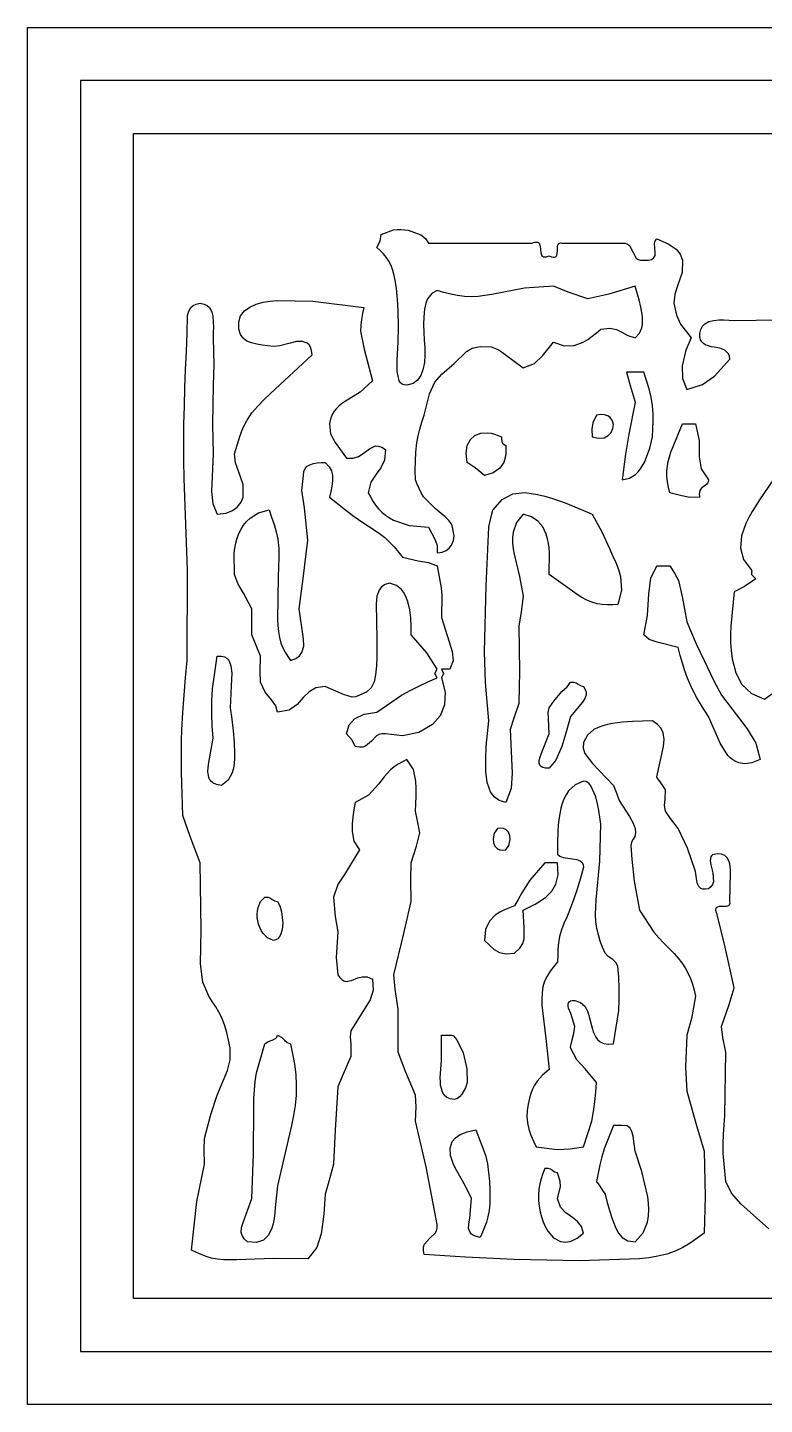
# Model space of a CAD drawing. Extents: x -1323 to 1705, y -706 to 926.
# Drawn here: x 401.4 to 429.2, y -48.9 to 3.1 of the extents above; entities that cross this region are included whole.
import ezdxf

# ---------------------------------------------------------------- set-up
doc = ezdxf.new("R2010")
doc.units = 0
doc.layers.add('CAMADA_1', color=7, linetype='CONTINUOUS')

msp = doc.modelspace()

# ---------------------------------------------------------------- linework, layer by layer
at = {"layer": 'CAMADA_1'}
for points in [[(401.4278, 3.1105), (531.4279, 3.1105), (531.4279, -48.8895), (401.4278, -48.8895), (401.4278, 3.1105)], [(529.4278, -46.8895), (529.4278, 1.1105), (403.4279, 1.1105), (403.4279, -46.8895), (529.4278, -46.8895)], [(527.4278, -44.8895), (405.4278, -44.8895), (405.4278, -0.8895), (527.4278, -0.8895), (527.4278, -44.8895)], [(423.8696, -13.9687), (424.137, -13.9083), (424.3632, -13.7641), (424.4643, -13.6639), (424.5537, -13.5534), (424.6327, -13.4348), (424.7028, -13.3106), (424.9102, -12.7798), (425.0075, -12.3431), (425.0243, -12.049), (425.0346, -11.7558), (425.0319, -11.4641), (425.0097, -11.175), (424.9565, -10.8538), (424.8788, -10.5357), (424.7847, -10.2197), (424.6824, -9.9047), (424.0321, -9.9047), (424.1679, -10.4126), (424.3572, -11.0428), (424.1113, -12.2433), (423.9879, -13.0049), (423.8696, -13.9687)], [(422.7315, -12.3431), (422.9771, -12.3988), (423.1804, -12.3797), (423.3396, -12.3022), (423.453, -12.1828), (423.5186, -12.0379), (423.5343, -11.884), (423.4984, -11.7376), (423.4089, -11.615), (423.3186, -11.5548), (423.2031, -11.5173), (423.0619, -11.5075), (422.8943, -11.5303), (422.7542, -11.8195), (422.717, -12.0555), (422.7315, -12.3431)], [(425.6578, -14.4564), (425.6148, -14.2489), (425.5786, -14.0414), (425.5558, -13.8342), (425.5531, -13.6273), (425.5707, -13.4492), (425.6046, -13.2721), (425.6508, -13.0964), (425.7058, -12.9229), (426.1455, -11.8555), (426.633, -11.8555), (426.7674, -12.4872), (426.7725, -13.0968), (426.8488, -13.5491), (427.1208, -13.9687), (427.1116, -14.0409), (427.0877, -14.0982), (427.0524, -14.1442), (426.913, -14.2487), (426.8459, -14.3035), (426.7962, -14.3757), (426.7785, -14.4393), (426.777, -14.5192), (426.7956, -14.619), (426.4127, -14.6377), (426.1111, -14.5752), (425.6578, -14.4564)], [(418.0175, -13.3186), (417.9771, -12.9613), (418.0217, -12.6725), (418.1377, -12.4516), (418.3116, -12.298), (418.5301, -12.2111), (418.7796, -12.19), (418.9171, -12.2086), (419.0521, -12.2441), (419.1854, -12.2908), (419.3179, -12.3431), (419.3121, -12.4399), (419.3241, -12.519), (419.3527, -12.5815), (419.4064, -12.635), (419.4803, -12.6684), (419.478, -13.0299), (419.3977, -13.3139), (419.2481, -13.5284), (418.9937, -13.7032), (418.6676, -13.8062), (418.322, -13.5146), (418.0175, -13.3186)], [(410.2146, -20.6338), (410.0757, -20.2924), (409.8895, -19.821), (409.8888, -19.3651), (409.8895, -18.8455), (409.5799, -18.2494), (409.3582, -17.8851), (409.2392, -17.5451), (409.2301, -16.7413), (409.2517, -16.5509), (409.2871, -16.3623), (409.338, -16.1772), (409.4058, -15.9971), (409.4857, -15.8352), (409.5818, -15.6824), (409.6943, -15.542), (409.8233, -15.4173), (410.1405, -15.2218), (410.5395, -15.1067), (410.639, -15.3792), (410.7316, -15.6529), (410.8104, -15.9288), (410.8687, -16.2081), (410.906, -16.558), (410.9131, -16.9123), (410.9014, -17.2688), (410.8825, -17.6249), (410.859, -19.2505), (410.8699, -19.4779), (410.8911, -19.7038), (410.929, -19.9252), (410.9903, -20.1388), (411.0626, -20.3098), (411.1505, -20.4752), (411.2489, -20.6367), (411.3524, -20.7963), (411.5497, -20.7239), (411.6909, -20.62), (411.7834, -20.4891), (411.8475, -20.252), (411.8448, -19.9799), (411.6776, -18.8455), (411.8222, -17.7016), (412.0027, -16.2446), (411.8722, -15.0308), (411.7773, -14.374), (411.8401, -13.8062), (411.8513, -13.6548), (411.8989, -13.5398), (411.9776, -13.456), (412.0821, -13.398), (412.2184, -13.3547), (412.3602, -13.3315), (412.5056, -13.3217), (412.6529, -13.3186), (412.8056, -13.4759), (412.8934, -13.6361), (412.9294, -13.8047), (412.934, -14.0087), (412.9103, -14.2124), (412.8676, -14.4157), (412.8155, -14.619), (413.1224, -14.8683), (413.4325, -15.1136), (413.7488, -15.3513), (414.0746, -15.5773), (414.2888, -15.7155), (414.5028, -15.8535), (414.7115, -15.9974), (414.9095, -16.1535), (415.0904, -16.3233), (415.2598, -16.5065), (415.4213, -16.6985), (415.5791, -16.8949), (416.1626, -17.0264), (416.5544, -17.0899), (416.8794, -17.2199), (417.0352, -18.0468), (417.0558, -18.3259), (417.0602, -18.6067), (417.0537, -18.8884), (417.0419, -19.1707), (417.3389, -20.0864), (417.4558, -20.4577), (417.4843, -20.8057), (417.3672, -21.1214), (417.0419, -21.1214), (417.1233, -21.2839), (417.0419, -21.4466), (417.187, -21.9876), (417.1617, -22.4675), (416.9927, -22.8773), (416.7068, -23.208), (416.1899, -23.5104), (415.5761, -23.6348), (414.9288, -23.56), (414.7932, -23.5597), (414.6843, -23.5863), (414.5965, -23.6339), (414.4006, -23.8444), (414.1845, -24.0346), (414.0806, -24.0663), (413.9514, -24.0725), (413.7907, -24.0474), (413.6741, -23.8065), (413.4658, -23.56), (413.564, -23.2289), (413.7595, -22.9953), (414.1277, -22.8174), (414.6036, -22.7472), (415.5377, -22.1075), (415.8631, -21.9251), (416.1971, -21.7574), (416.5368, -21.5996), (416.8794, -21.4466), (416.7983, -21.2839), (416.8794, -21.1214), (416.5005, -20.499), (415.9041, -19.821), (415.9015, -19.5031), (415.887, -19.1871), (415.849, -18.8747), (415.7757, -18.5677), (415.7329, -18.4456), (415.6802, -18.3275), (415.6156, -18.2165), (415.537, -18.1154), (415.3443, -17.9627), (415.0913, -17.8702), (414.9167, -17.9241), (414.7859, -18.0139), (414.6931, -18.1355), (414.6124, -18.3685), (414.5844, -18.65), (414.6036, -19.9835), (414.6078, -20.3222), (414.606, -20.6606), (414.5918, -20.9981), (414.5593, -21.3346), (414.5063, -21.6014), (414.4, -21.8229), (414.2218, -21.9908), (413.9534, -22.0967), (413.8186, -22.1702), (413.6719, -22.1807), (413.3504, -22.0732), (412.6529, -21.7717), (412.305, -21.8291), (412.049, -21.9784), (411.8461, -22.1808), (411.603, -22.4537), (411.3027, -22.6692), (410.8649, -22.7472), (410.794, -22.4995), (410.6344, -22.2785), (410.3922, -21.9834), (410.2146, -21.6091), (410.2096, -21.1976), (410.2146, -20.6338)], [(423.3818, -16.5698), (423.5064, -16.827), (423.623, -17.087), (423.7238, -17.3525), (423.8006, -17.6265), (423.8427, -18.1414), (423.707, -18.683), (423.507, -18.6923), (423.3085, -18.6949), (423.1128, -18.6841), (422.9214, -18.6532), (422.7233, -18.5931), (422.5312, -18.5093), (422.3445, -18.4084), (422.1627, -18.2972), (421.106, -17.5451), (421.119, -16.7193), (421.1055, -16.5436), (421.0821, -16.369), (421.0466, -16.1968), (420.997, -16.0284), (420.8684, -15.7506), (420.6857, -15.527), (420.442, -15.3643), (420.1306, -15.2693), (419.8766, -15.5847), (419.754, -15.9514), (419.732, -16.1577), (419.7327, -16.3649), (419.752, -16.5716), (419.7855, -16.7766), (419.9896, -17.6203), (420.1306, -18.3579), (420.0566, -18.9617), (419.9681, -19.4958), (419.9882, -21.1922), (419.9681, -22.4218), (419.7712, -22.9744), (419.6431, -23.3973), (419.7108, -25.0451), (419.6758, -25.6296), (419.4803, -26.1607), (419.2286, -26.0773), (419.0365, -25.9396), (418.8971, -25.7543), (418.7709, -25.402), (418.7229, -24.9811), (418.7166, -24.5037), (418.7388, -24.0265), (418.7798, -23.5493), (418.8303, -23.0722), (418.7033, -21.6204), (418.6676, -20.4711), (418.7292, -17.9765), (418.8303, -15.757), (418.8299, -15.7617), (418.8309, -15.7624), (418.8318, -15.7601), (418.8335, -15.7546), (418.8378, -15.739), (418.8487, -15.6947), (418.9387, -15.3073), (418.9753, -15.1607), (418.9867, -15.1219), (418.9928, -15.1067), (419.3382, -14.71), (419.7415, -14.5044), (420.1913, -14.4541), (420.6759, -14.5229), (420.9414, -14.5878), (421.2035, -14.6641), (421.4626, -14.7501), (421.7193, -14.8442), (422.2274, -15.0503), (422.7315, -15.2693), (423.1023, -15.9364), (423.3818, -16.5698)], [(424.6824, -19.821), (424.8251, -19.0989), (424.87, -18.2789), (424.9523, -17.6817), (425.17, -17.2199), (425.6578, -17.2199), (425.8427, -17.4902), (425.9907, -17.7756), (426.1292, -18.3819), (426.3081, -19.3332), (426.6536, -20.1637), (426.9582, -20.7963), (427.3162, -21.5425), (427.6084, -22.0967), (428.5877, -23.371), (428.9098, -23.9153), (429.0714, -24.5351), (428.7639, -24.6539), (428.4965, -24.6917), (428.2651, -24.6588), (428.15, -24.6125), (428.0427, -24.5483), (427.9439, -24.4699), (427.8548, -24.3808), (427.5588, -23.9174), (427.1208, -22.9095), (426.9005, -22.5565), (426.6888, -22.1999), (426.4947, -21.836), (426.3267, -21.4611), (426.2245, -21.1797), (426.1362, -20.8926), (426.0571, -20.6015), (425.9827, -20.3086), (425.1894, -20.1007), (424.8903, -20.0064), (424.6824, -19.821)], [(408.5889, -20.6338), (408.7355, -20.6265), (408.8546, -20.6519), (408.9486, -20.7065), (409.0202, -20.7872), (409.1032, -20.9979), (409.1332, -21.2671), (409.1155, -21.7555), (409.0767, -22.5845), (409.1374, -23.0135), (409.1903, -23.4435), (409.2278, -23.8753), (409.2422, -24.3098), (409.2387, -24.4941), (409.2247, -24.6776), (409.1953, -24.8585), (409.1454, -25.0354), (408.9939, -25.3118), (408.7514, -25.5106), (408.5601, -25.4816), (408.419, -25.4186), (408.3221, -25.3256), (408.2631, -25.2071), (408.2324, -24.9792), (408.2562, -24.7149), (408.4264, -23.7223), (408.3996, -23.256), (408.3812, -22.7903), (408.3797, -22.3258), (408.4035, -21.863), (408.5889, -20.6338)], [(421.9188, -21.6091), (422.043, -21.6063), (422.133, -21.6377), (422.2057, -21.6864), (422.2924, -21.7427), (422.4066, -21.7717), (422.4754, -21.8857), (422.5071, -21.992), (422.5068, -22.0919), (422.4578, -22.2323), (422.366, -22.3653), (421.9188, -22.9095), (421.7396, -23.5432), (421.5937, -24.0474), (421.36, -24.5538), (421.106, -24.8601), (420.9748, -24.8596), (420.8752, -24.8392), (420.8043, -24.801), (420.7589, -24.7469), (420.7347, -24.6698), (420.7345, -24.5778), (420.7541, -24.4738), (420.854, -24.1963), (421.106, -23.56), (421.0874, -22.9815), (421.0755, -22.7617), (421.106, -22.5845), (421.2181, -22.4222), (421.3341, -22.2634), (421.4575, -22.1115), (421.5924, -21.9698), (421.787, -21.783), (421.9188, -21.6091)], [(423.5443, -35.2642), (423.739, -34.0106), (423.7579, -33.5943), (423.7538, -33.1764), (423.7342, -32.7575), (423.707, -32.3381), (423.6325, -32.2007), (423.512, -32.0909), (423.3432, -31.9713), (423.2193, -31.8503), (423.1271, -31.6202), (423.0409, -31.389), (422.967, -31.1553), (422.9113, -30.918), (422.8761, -30.6509), (422.8647, -30.38), (422.8709, -30.107), (422.8889, -29.834), (423.028, -28.3695), (423.0569, -26.9735), (423.0248, -26.7155), (422.9874, -26.4581), (422.9397, -26.202), (422.8765, -25.9477), (422.6873, -25.5214), (422.6048, -25.4282), (422.5115, -25.3686), (422.4066, -25.3479), (422.0861, -25.4949), (421.8453, -25.7216), (421.7474, -25.8694), (421.6689, -26.0287), (421.6066, -26.196), (421.557, -26.3678), (421.5094, -26.5822), (421.4745, -26.798), (421.4505, -27.015), (421.4357, -27.2331), (421.4261, -27.6714), (421.4312, -28.1113), (421.5183, -28.1851), (421.6353, -28.2291), (421.9958, -28.2784), (422.1513, -28.3056), (422.282, -28.3579), (422.3476, -28.4142), (422.3906, -28.4932), (422.4066, -28.5991), (422.2906, -29.0133), (422.1682, -29.4257), (422.0329, -29.8346), (421.8781, -30.2381), (421.7738, -30.4804), (421.6701, -30.7224), (421.5771, -30.9667), (421.5051, -31.2157), (421.4636, -31.4504), (421.4419, -31.6895), (421.4333, -31.9317), (421.4312, -32.1753), (421.2864, -32.3491), (421.1501, -32.5264), (421.0309, -32.7108), (420.9374, -32.9059), (420.874, -33.1218), (420.8407, -33.3483), (420.8308, -33.5807), (420.8375, -33.8142), (420.9904, -35.0682), (421.106, -36.2393), (420.8638, -36.4483), (420.6519, -36.6804), (420.5579, -36.8255), (420.4802, -36.9819), (420.4167, -37.1466), (420.3651, -37.3168), (420.312, -37.5517), (420.2804, -37.7888), (420.2735, -38.0254), (420.2948, -38.2587), (420.347, -38.4909), (420.4238, -38.7184), (420.517, -38.9427), (420.6184, -39.1655), (421.4119, -39.2582), (421.6603, -39.2541), (421.909, -39.2336), (422.1578, -39.2023), (422.4066, -39.1655), (422.7195, -38.1912), (422.7899, -37.831), (422.8375, -37.4658), (422.8697, -37.0973), (422.8943, -36.7271), (422.464, -36.2159), (422.1521, -35.8757), (421.9188, -35.4265), (421.9169, -35.4143), (421.9172, -35.3973), (421.9266, -35.3358), (421.9789, -35.1249), (422.0429, -34.8746), (422.0815, -34.6137), (421.9226, -34.1293), (421.8449, -33.9213), (421.8272, -33.8438), (421.8235, -33.7756), (421.8375, -33.7188), (421.8674, -33.6792), (421.9164, -33.6517), (421.987, -33.6377), (422.0815, -33.6386), (422.2989, -33.7108), (422.4506, -33.8486), (422.5104, -33.9417), (422.5573, -34.0418), (422.5943, -34.1466), (422.6247, -34.2535), (422.7401, -34.7172), (422.7738, -34.8218), (422.8153, -34.9233), (422.8673, -35.0184), (422.9326, -35.1038), (423.0374, -35.1921), (423.1709, -35.2515), (423.3383, -35.2773), (423.5443, -35.2642)], [(419.1554, -27.1362), (419.0413, -27.3112), (418.9965, -27.5302), (419.0101, -27.6764), (419.0622, -27.8059), (419.1559, -27.9042), (419.243, -27.9452), (419.3508, -27.9616), (419.4803, -27.949), (419.5944, -27.7741), (419.6393, -27.5551), (419.6257, -27.4088), (419.5734, -27.2793), (419.4797, -27.181), (419.3927, -27.14), (419.2848, -27.1236), (419.1554, -27.1362)], [(420.1306, -30.2247), (420.3557, -30.1147), (420.5766, -29.9988), (420.7894, -29.8709), (420.99, -29.7251), (421.208, -29.5107), (421.367, -29.2372), (421.4477, -28.8855), (421.4312, -28.4368), (420.9434, -28.4368), (420.3862, -29.0953), (420.2273, -29.3272), (420.0801, -29.5676), (419.9409, -29.8136), (419.8055, -30.0624), (419.6126, -30.1313), (419.4241, -30.2072), (419.2446, -30.2971), (419.0785, -30.4081), (418.856, -30.6407), (418.7126, -30.9525), (418.6676, -31.3625), (419.0325, -31.7131), (419.2324, -31.8166), (419.4843, -31.8681), (419.8055, -31.8503), (419.9991, -31.6601), (420.1139, -31.4845), (420.1679, -31.304), (420.166, -30.8759), (420.1306, -30.2247)], [(410.7022, -31.3625), (410.487, -31.2674), (410.3152, -31.099), (410.245, -30.9905), (410.1886, -30.8746), (410.1454, -30.7529), (410.1151, -30.6273), (410.0975, -30.4998), (410.093, -30.3713), (410.1027, -30.2432), (410.1273, -30.1168), (410.2209, -29.8999), (410.377, -29.7369), (410.5013, -29.7342), (410.5913, -29.7657), (410.664, -29.8144), (410.7506, -29.8708), (410.8649, -29.8996), (410.9488, -30.0576), (411.0141, -30.2886), (411.0565, -30.718), (411.0359, -30.9554), (410.9745, -31.158), (410.9264, -31.2387), (410.8656, -31.3017), (410.7911, -31.344), (410.7022, -31.3625)], [(409.7268, -42.7418), (409.6031, -42.6287), (409.5266, -42.5128), (409.4905, -42.3936), (409.4976, -42.2079), (409.5584, -42.013), (409.8895, -41.1162), (409.9518, -39.4412), (409.9634, -37.669), (409.9724, -37.3406), (409.9903, -37.0129), (410.0219, -36.6871), (410.0718, -36.3645), (410.377, -35.2642), (410.5026, -35.1866), (410.6542, -35.1349), (410.7892, -35.0666), (410.8371, -35.0129), (410.8649, -34.9392), (411.0117, -35.0197), (411.1257, -35.1333), (411.223, -35.2148), (411.3524, -35.2642), (411.4288, -35.6536), (411.4963, -36.0433), (411.5458, -36.4335), (411.5684, -36.8245), (411.5585, -37.2087), (411.5212, -37.593), (411.4636, -37.9767), (411.3928, -38.3587), (410.8649, -40.6288), (410.7743, -41.4452), (410.7535, -41.6536), (410.7277, -41.8611), (410.6897, -42.0658), (410.6325, -42.2655), (410.5102, -42.5143), (410.3283, -42.6904), (410.072, -42.7731), (409.7268, -42.7418)], [(417.5297, -37.3776), (417.3728, -37.3516), (417.249, -37.2925), (417.1546, -37.204), (417.0864, -37.0893), (417.0417, -36.9629), (417.0159, -36.8306), (417.0044, -36.6949), (417.0029, -36.5581), (417.0436, -35.903), (417.0419, -34.9392), (417.3672, -34.9392), (417.4345, -34.9416), (417.5017, -34.9738), (417.6325, -35.1141), (417.8602, -35.6086), (418.0041, -36.2153), (418.0175, -36.7271), (417.9477, -36.9353), (417.8125, -37.1682), (417.7243, -37.2712), (417.6288, -37.3451), (417.5297, -37.3776)], [(424.3572, -42.7418), (424.6576, -42.4102), (424.8184, -42.0011), (424.8559, -41.7651), (424.8669, -41.5269), (424.8563, -41.2882), (424.8287, -41.0508), (424.6032, -40.0925), (424.3572, -39.3282), (424.2755, -38.7552), (424.2363, -38.5859), (424.1654, -38.4513), (424.0481, -38.368), (423.8696, -38.3527), (423.5443, -38.3527), (423.1906, -39.2353), (423.1002, -39.5378), (423.0238, -39.8448), (422.9568, -40.1549), (422.8945, -40.4668), (422.8956, -40.4694), (422.9005, -40.4779), (422.9233, -40.5124), (423.0168, -40.6458), (423.1283, -40.8062), (423.2193, -40.9538), (423.3017, -41.2624), (423.389, -41.5694), (423.4862, -41.8731), (423.5981, -42.1719), (423.7124, -42.407), (423.8664, -42.5888), (424.076, -42.7047), (424.3572, -42.7418)], [(418.5051, -42.5794), (418.3669, -42.5485), (418.2594, -42.507), (418.1793, -42.4554), (418.1234, -42.3943), (418.0716, -42.2456), (418.0783, -42.0654), (418.1181, -41.8579), (418.18, -41.1162), (417.9576, -40.6428), (417.6274, -40.07), (417.5534, -39.9288), (417.4873, -39.7839), (417.4323, -39.6349), (417.3916, -39.4814), (417.3721, -39.2073), (417.452, -38.9604), (417.5729, -38.8163), (417.7567, -38.692), (418.0107, -38.5907), (418.3425, -38.5154), (418.707, -39.4803), (418.7794, -39.8016), (418.8274, -40.1288), (418.8564, -40.4604), (418.8717, -40.7948), (418.8761, -41.0512), (418.8697, -41.3063), (418.8465, -41.5584), (418.8007, -41.8055), (418.7436, -42.0029), (418.6721, -42.197), (418.591, -42.3888), (418.5051, -42.5794)], [(421.4312, -40.141), (421.3171, -40.112), (421.2303, -40.0556), (421.1576, -40.0069), (421.0677, -39.9755), (420.9434, -39.9783), (420.8738, -40.1717), (420.8097, -40.3659), (420.7566, -40.5619), (420.7199, -40.7604), (420.7036, -40.9728), (420.7089, -41.1872), (420.733, -41.4019), (420.7731, -41.6151), (420.8222, -41.8068), (420.8849, -41.9935), (420.9636, -42.1727), (421.0608, -42.3421), (421.2795, -42.5951), (421.5408, -42.7411), (421.7361, -42.7666), (421.9467, -42.726), (422.1707, -42.6118), (422.4066, -42.4167), (422.3261, -42.1635), (422.1773, -41.9784), (421.9896, -41.8324), (421.7397, -41.6574), (421.5337, -41.4386), (421.4312, -41.1162), (421.5392, -40.6737), (421.5195, -40.4542), (421.4312, -40.141)]]:
    msp.add_lwpolyline(points, close=True, dxfattribs=at)
for points in [[(429.3967, -42.2544), (428.3502, -41.326), (427.9922, -40.9126), (427.7711, -40.4661), (427.6792, -39.4113), (427.6787, -39.0524), (427.6927, -38.6932), (427.7142, -38.3337), (427.7361, -37.9742), (427.7711, -35.5893), (427.6608, -35.0314), (427.6084, -34.6137), (427.9065, -33.7818), (428.0961, -33.1508), (427.7526, -31.6164), (427.4458, -30.3874), (427.4104, -30.291), (427.3969, -30.2166), (427.3987, -30.1777), (427.4082, -30.1465), (427.4246, -30.1222), (427.4711, -30.092), (427.5334, -30.0775), (427.6496, -30.073), (427.7992, -30.069), (427.8496, -30.0589), (427.8909, -30.0399), (427.9146, -30.0178), (427.9304, -29.9879), (427.9372, -29.9489), (427.9336, -29.8996), (427.9542, -28.8225), (427.9531, -28.7022), (427.9462, -28.5829), (427.9281, -28.4664), (427.8937, -28.3545), (427.8301, -28.2419), (427.7367, -28.1592), (427.6084, -28.1113), (427.4506, -28.1008), (427.3353, -28.1156), (427.2793, -28.1381), (427.2379, -28.1697), (427.2099, -28.2097), (427.1869, -28.342), (427.2115, -28.5088), (427.2846, -28.8085), (427.3061, -29.1473), (427.2745, -29.2475), (427.2145, -29.3366), (427.1208, -29.4119), (427.0015, -29.4326), (426.9067, -29.4287), (426.8335, -29.4036), (426.7574, -29.3333), (426.7123, -29.2336), (426.6877, -29.1155), (426.633, -28.7618), (426.3326, -27.8866), (425.9827, -27.1362), (425.687, -26.7652), (425.4952, -26.4857), (425.4657, -26.2703), (425.4889, -26.0323), (425.4952, -25.673), (425.4914, -25.6627), (425.4836, -25.6477), (425.4645, -25.6158), (425.4142, -25.5396), (425.2999, -25.3756), (425.201, -25.2349), (425.1765, -25.1981), (425.1713, -25.1891), (425.17, -25.1858), (425.4232, -24.0457), (425.4546, -23.7795), (425.4153, -23.5266), (425.3353, -23.3668), (425.2022, -23.215), (425.0075, -23.0722), (424.629, -23.0802), (424.251, -23.0956), (423.8741, -23.1257), (423.499, -23.1778), (423.3174, -23.214), (423.1387, -23.2612), (422.9649, -23.3237), (422.7985, -23.4054), (422.5512, -23.6073), (422.4066, -23.885), (422.3892, -24.1077), (422.4508, -24.31), (422.7442, -24.6829), (423.5443, -25.5106), (423.6334, -25.7671), (423.7555, -26.0829), (424.137, -26.6833), (424.2774, -26.9348), (424.3572, -27.1362), (424.3716, -27.3074), (424.3397, -27.4361), (424.2845, -27.5398), (424.2209, -27.6539), (424.1946, -27.7863), (424.2319, -28.3008), (424.3183, -29.1241), (424.5199, -30.2247), (425.0655, -31.0557), (425.2455, -31.2644), (425.4363, -31.4647), (425.6313, -31.6628), (425.8243, -31.8646), (425.974, -32.0338), (426.1142, -32.2102), (426.2407, -32.3949), (426.3494, -32.5888), (426.4411, -32.8009), (426.5149, -33.0213), (426.5769, -33.2472), (426.633, -33.4759), (426.4825, -34.3152), (426.3081, -34.9392), (426.2566, -36.1664), (426.3081, -37.0521), (426.6757, -38.3571), (426.9582, -39.3282), (427.0017, -41.0352), (426.9582, -42.4167), (426.6954, -42.6125), (426.4286, -42.7988), (426.1542, -42.9661), (425.8681, -43.1049), (425.5465, -43.2148), (425.2117, -43.2921), (424.868, -43.3476), (424.5199, -43.3922), (422.2578, -43.463), (419.7926, -43.4158), (417.9523, -43.3301), (416.3919, -43.2295), (416.3667, -43.0689), (416.3729, -42.9396), (416.4046, -42.8359), (416.5948, -42.6198), (416.8054, -42.4241), (416.853, -42.3362), (416.8797, -42.2273), (416.8794, -42.0917), (416.4691, -39.9187), (416.0667, -38.1904), (416.0857, -37.6514), (416.0667, -37.2149), (415.6842, -36.3104), (415.4164, -35.5893), (415.4071, -34.7172), (415.4164, -33.9637), (415.2997, -33.1997), (415.2539, -32.6631), (415.6089, -31.1536), (415.9041, -29.8996), (415.8949, -29.0775), (415.9041, -28.4368), (416.1042, -27.8059), (416.2291, -27.2986), (416.1463, -26.8482), (416.0667, -26.4857), (416.082, -26.202), (416.0924, -25.9176), (416.0928, -25.632), (416.0784, -25.3445), (415.9892, -24.9103), (415.7416, -24.5351), (415.5776, -24.6204), (415.4177, -24.7101), (415.2655, -24.8085), (415.1252, -24.92), (414.8883, -25.1812), (414.6738, -25.4701), (414.2976, -25.8807), (413.7907, -26.1607), (413.7404, -26.4318), (413.6984, -26.7038), (413.6731, -26.9775), (413.6727, -27.2538), (413.7407, -27.6137), (413.9534, -27.949), (413.3882, -28.8729), (413.1412, -29.2525), (412.978, -29.7369), (413.0373, -30.4665), (413.1407, -31.0375), (413.0731, -32.0087), (413.1407, -32.6631), (413.2147, -32.7689), (413.2878, -32.8431), (413.3603, -32.8898), (413.4326, -32.9129), (413.6528, -32.8815), (413.8867, -32.784), (414.0558, -32.7359), (414.2395, -32.7391), (414.441, -32.8258), (414.4744, -33.2473), (414.353, -33.6131), (414.1394, -33.9495), (413.6282, -34.7764), (413.6064, -34.9996), (413.631, -35.2789), (413.6282, -35.752), (413.34, -36.416), (413.1407, -36.8898), (413.0409, -38.5303), (412.978, -39.8159), (412.7978, -40.4659), (412.6529, -40.9538), (412.6312, -41.3273), (412.6034, -41.701), (412.5631, -42.0751), (412.5043, -42.4497), (412.3451, -42.9641), (412.0027, -43.3922), (410.698, -43.3768), (409.3272, -43.4277), (409.0821, -43.4311), (408.8376, -43.4249), (408.596, -43.4028), (408.3592, -43.3586), (408.1686, -43.3026), (407.9817, -43.2321), (407.7971, -43.1521), (407.6137, -43.0672), (407.8179, -41.2298), (408.1012, -39.8159), (408.0906, -39.2659), (408.1012, -38.8405), (408.3388, -37.9451), (408.5889, -37.2149), (408.9736, -36.2816), (409.0708, -35.8807), (409.0767, -35.4265), (409.0161, -35.1325), (408.9478, -34.8419), (408.8639, -34.558), (408.7568, -34.2842), (408.6509, -34.0746), (408.5301, -33.8715), (408.3995, -33.6726), (408.2639, -33.4759), (408.0422, -32.9393), (407.9561, -32.2521), (407.9762, -30.9608), (407.9386, -28.4368), (407.5666, -27.4405), (407.2883, -26.6484), (407.2741, -26.2432), (407.2609, -25.838), (407.2494, -25.4329), (407.2407, -25.0278), (407.2357, -24.6229), (407.2352, -24.2181), (407.2403, -23.8136), (407.2517, -23.4092), (407.2848, -22.7554), (407.3322, -22.1021), (407.3893, -21.4491), (407.4511, -20.7963), (407.4586, -17.3867), (407.3315, -13.9222), (407.3217, -13.2374), (407.3218, -12.5524), (407.3304, -11.8674), (407.3461, -11.1824), (407.3674, -10.4973), (407.3929, -9.8121), (407.4213, -9.127), (407.4511, -8.4418), (407.466, -7.7597), (407.5093, -7.5955), (407.5942, -7.4569), (407.6799, -7.3846), (407.7935, -7.3324), (407.9386, -7.3038), (408.0875, -7.332), (408.2036, -7.3874), (408.2908, -7.4662), (408.376, -7.62), (408.4184, -7.8052), (408.4378, -8.0038), (408.4423, -8.2034), (408.4368, -8.4037), (408.4264, -8.6043), (408.4507, -9.6311), (408.4264, -10.3925), (408.4022, -11.868), (408.4264, -12.9934), (408.3702, -14.4063), (408.4152, -14.88), (408.5889, -15.2693), (408.9177, -15.2255), (409.1649, -15.1312), (409.3433, -14.9997), (409.4824, -14.815), (409.5643, -14.619), (409.5682, -14.1454), (409.4051, -13.681), (409.2756, -13.329), (409.2392, -12.9934), (409.332, -12.6613), (409.4347, -12.3349), (409.5571, -12.0198), (409.7091, -11.7217), (409.8958, -11.4463), (410.1118, -11.1884), (410.3473, -10.9432), (410.5926, -10.7059), (412.1652, -9.2546), (412.1471, -9.0915), (412.1086, -8.9643), (412.0521, -8.8694), (411.9796, -8.8031), (411.7964, -8.7421), (411.577, -8.7524), (411.3398, -8.8051), (410.951, -8.9096), (410.7022, -8.9294), (410.4923, -8.912), (410.2837, -8.8887), (410.078, -8.8532), (409.8764, -8.7997), (409.7073, -8.7296), (409.5673, -8.6257), (409.4631, -8.4786), (409.4017, -8.2791), (409.3951, -8.0048), (409.4677, -7.7771), (409.611, -7.5922), (409.8168, -7.4467), (410.0602, -7.3387), (410.3182, -7.2672), (410.5854, -7.2235), (410.8561, -7.199), (412.1893, -7.2194), (414.116, -7.4663), (414.0663, -7.689), (414.0245, -7.9116), (413.9984, -8.1337), (413.996, -8.3552), (414.1336, -9.042), (414.441, -10.2299), (413.9824, -10.6581), (413.3908, -11.0258), (413.2803, -11.1006), (413.1757, -11.1825), (413.0813, -11.2729), (413.0013, -11.3735), (412.939, -11.4839), (412.8903, -11.603), (412.8506, -11.7278), (412.8155, -11.8555), (412.8597, -12.2278), (413.0293, -12.5649), (413.4658, -13.1559), (413.7086, -13.1575), (413.9128, -13.0885), (414.0891, -12.9782), (414.3248, -12.7992), (414.5583, -12.6918), (414.6708, -12.693), (414.7933, -12.7364), (414.9288, -12.8308), (414.8983, -13.2252), (414.7626, -13.5144), (414.5786, -13.7552), (414.3765, -14.0537), (414.2785, -14.4564), (414.3657, -14.6174), (414.457, -14.7752), (414.5564, -14.9266), (414.668, -15.0683), (414.7929, -15.1959), (414.9312, -15.3105), (415.0804, -15.4119), (415.2382, -15.4996), (415.8278, -15.6967), (416.5544, -15.757), (416.8087, -16.2309), (416.8811, -16.4446), (416.8794, -16.7323), (417.0758, -16.6998), (417.2279, -16.6349), (417.3416, -16.5453), (417.4227, -16.4389), (417.4983, -16.2565), (417.5297, -16.082), (417.4519, -15.6914), (417.4005, -15.6028), (417.3356, -15.5208), (417.2618, -15.4442), (417.1833, -15.3717), (416.8145, -15.0579), (416.3736, -14.6075), (416.2805, -14.4585), (416.2014, -14.3003), (416.1317, -14.136), (416.0667, -13.9687), (416.0601, -13.6181), (416.0614, -13.2686), (416.0785, -12.9215), (416.1191, -12.5778), (416.1706, -12.3135), (416.2365, -12.0513), (416.3118, -11.7904), (416.3919, -11.5303), (416.5977, -10.7249), (416.7934, -10.2804), (417.0616, -9.9861), (417.5297, -9.5796), (417.9883, -9.1265), (418.2108, -8.9941), (418.5051, -8.9294), (418.9254, -8.9517), (419.2163, -9.0644), (419.4454, -9.2397), (420.1306, -9.7422), (420.553, -9.5728), (420.8601, -9.2881), (421.2687, -8.7669), (421.6765, -8.9093), (422.0503, -8.8966), (422.3899, -8.7718), (422.568, -8.6673), (422.7363, -8.5468), (422.8982, -8.4156), (423.0569, -8.2791), (423.4007, -8.2388), (423.6529, -8.29), (423.8539, -8.3924), (424.08, -8.5239), (424.3572, -8.6043), (424.5174, -8.4372), (424.6055, -8.2259), (424.6273, -8.0994), (424.6346, -7.9716), (424.6305, -7.8432), (424.618, -7.7152), (424.5737, -7.4448), (424.5115, -7.1787), (424.4373, -6.9154), (424.3572, -6.6535), (423.3613, -6.964), (422.5691, -7.1413), (421.8286, -6.8794), (421.2687, -6.6535), (420.1802, -6.7281), (418.9425, -6.9722), (418.6863, -7.0134), (418.4287, -7.0417), (418.1712, -7.0533), (417.915, -7.044), (417.6537, -7.0102), (417.3944, -6.9565), (417.1366, -6.8897), (416.8794, -6.8162), (416.6898, -6.9212), (416.5532, -7.0792), (416.4992, -7.183), (416.4585, -7.2927), (416.4287, -7.4064), (416.4069, -7.5222), (416.3759, -7.8138), (416.3703, -8.1059), (416.3813, -8.399), (416.3999, -8.6936), (416.4161, -8.9787), (416.4202, -9.2631), (416.4012, -9.5445), (416.3481, -9.8204), (416.2684, -10.0353), (416.1461, -10.2076), (415.9731, -10.3294), (415.7416, -10.3925), (415.6432, -10.3851), (415.5629, -10.3541), (415.499, -10.3018), (415.4498, -10.2305), (415.3714, -9.8834), (415.3794, -9.4401), (415.4164, -8.7669), (415.4213, -8.188), (415.4127, -7.6084), (415.399, -7.3182), (415.3767, -7.0277), (415.3443, -6.7366), (415.2999, -6.445), (415.2621, -6.251), (415.2134, -6.0608), (415.1486, -5.8783), (415.0629, -5.7076), (414.9661, -5.5673), (414.8539, -5.4365), (414.7313, -5.312), (414.6036, -5.1906), (414.7303, -4.9532), (414.7663, -4.7029), (415.2374, -4.5346), (415.373, -4.5174), (415.5108, -4.5151), (415.6492, -4.5257), (415.7868, -4.5468), (416.2729, -4.7183), (416.4481, -4.8572), (416.5544, -5.0279), (420.4558, -5.0279), (420.5582, -4.9966), (420.636, -4.9901), (420.6758, -4.9977), (420.7071, -5.0136), (420.7313, -5.0369), (420.7702, -5.1402), (420.7809, -5.2718), (420.7916, -5.4033), (420.8305, -5.5066), (420.8547, -5.5299), (420.8861, -5.5459), (420.9259, -5.5535), (421.0036, -5.5469), (421.106, -5.5157), (421.2024, -5.5511), (421.2768, -5.5647), (421.3157, -5.5628), (421.3468, -5.5534), (421.3711, -5.5371), (421.4014, -5.4905), (421.4159, -5.4282), (421.4205, -5.312), (421.4245, -5.1623), (421.4345, -5.1121), (421.4536, -5.0707), (421.4756, -5.047), (421.5055, -5.0312), (421.5445, -5.0244), (421.5937, -5.0279), (423.8696, -5.0279), (423.9845, -5.0348), (424.0726, -5.0687), (424.1393, -5.124), (424.266, -5.3631), (424.3976, -5.5972), (424.4682, -5.6485), (424.5613, -5.6773), (424.6824, -5.6782), (424.8531, -5.6726), (424.9739, -5.6442), (425.0527, -5.5966), (425.1094, -5.4965), (425.1158, -5.3724), (425.0986, -5.2357), (425.0863, -5.0322), (425.1105, -4.9417), (425.17, -4.8654), (425.5971, -5.0525), (425.8971, -5.2576), (426.0528, -5.4481), (426.1455, -5.6782), (426.1329, -6.1461), (425.9714, -6.6042), (425.8492, -6.9571), (425.8203, -7.3038), (425.9137, -7.7522), (426.0675, -8.0936), (426.4705, -8.6043), (426.2645, -9.0681), (426.1313, -9.6635), (426.1422, -10.1396), (426.3081, -10.555), (426.8979, -10.3711), (427.354, -10.0534), (427.9336, -9.4172), (427.9193, -9.2993), (427.8803, -9.2063), (427.7427, -9.0797), (427.5454, -9.0027), (427.3324, -8.9616), (427.2272, -8.942), (427.1245, -8.9162), (427.0271, -8.8796), (426.9382, -8.8275), (426.8698, -8.7638), (426.8208, -8.6808), (426.7948, -8.5747), (426.7956, -8.4418), (426.8372, -8.2874), (426.9015, -8.1676), (426.9853, -8.0783), (427.1406, -7.9921), (427.3221, -7.9509), (427.5146, -7.9338), (427.7079, -7.932), (427.9018, -7.9404), (428.0961, -7.954), (429.7523, -7.9276)], [(429.5593, -13.9687), (429.0512, -14.7296), (428.9107, -14.9469), (428.7753, -15.1674), (428.649, -15.3927), (428.5355, -15.6247), (428.3736, -16.0886), (428.3284, -16.5453), (428.4394, -16.9812), (428.7464, -17.3826), (428.7516, -17.3904), (428.7542, -17.401), (428.7547, -17.414), (428.7484, -17.4616), (428.7408, -17.5155), (428.7416, -17.5325), (428.7464, -17.5451), (428.909, -17.7076), (428.4762, -18.0033), (428.0961, -18.1954), (427.9686, -19.4968), (427.9572, -19.8046), (427.9588, -20.1125), (427.977, -20.4194), (428.0154, -20.7243), (428.1512, -21.2559), (428.3871, -21.7035), (428.7417, -22.0452), (429.2339, -22.2594), (429.5154, -22.0578)]]:
    msp.add_lwpolyline(points, dxfattribs=at)

doc.saveas('drawing.dxf')
